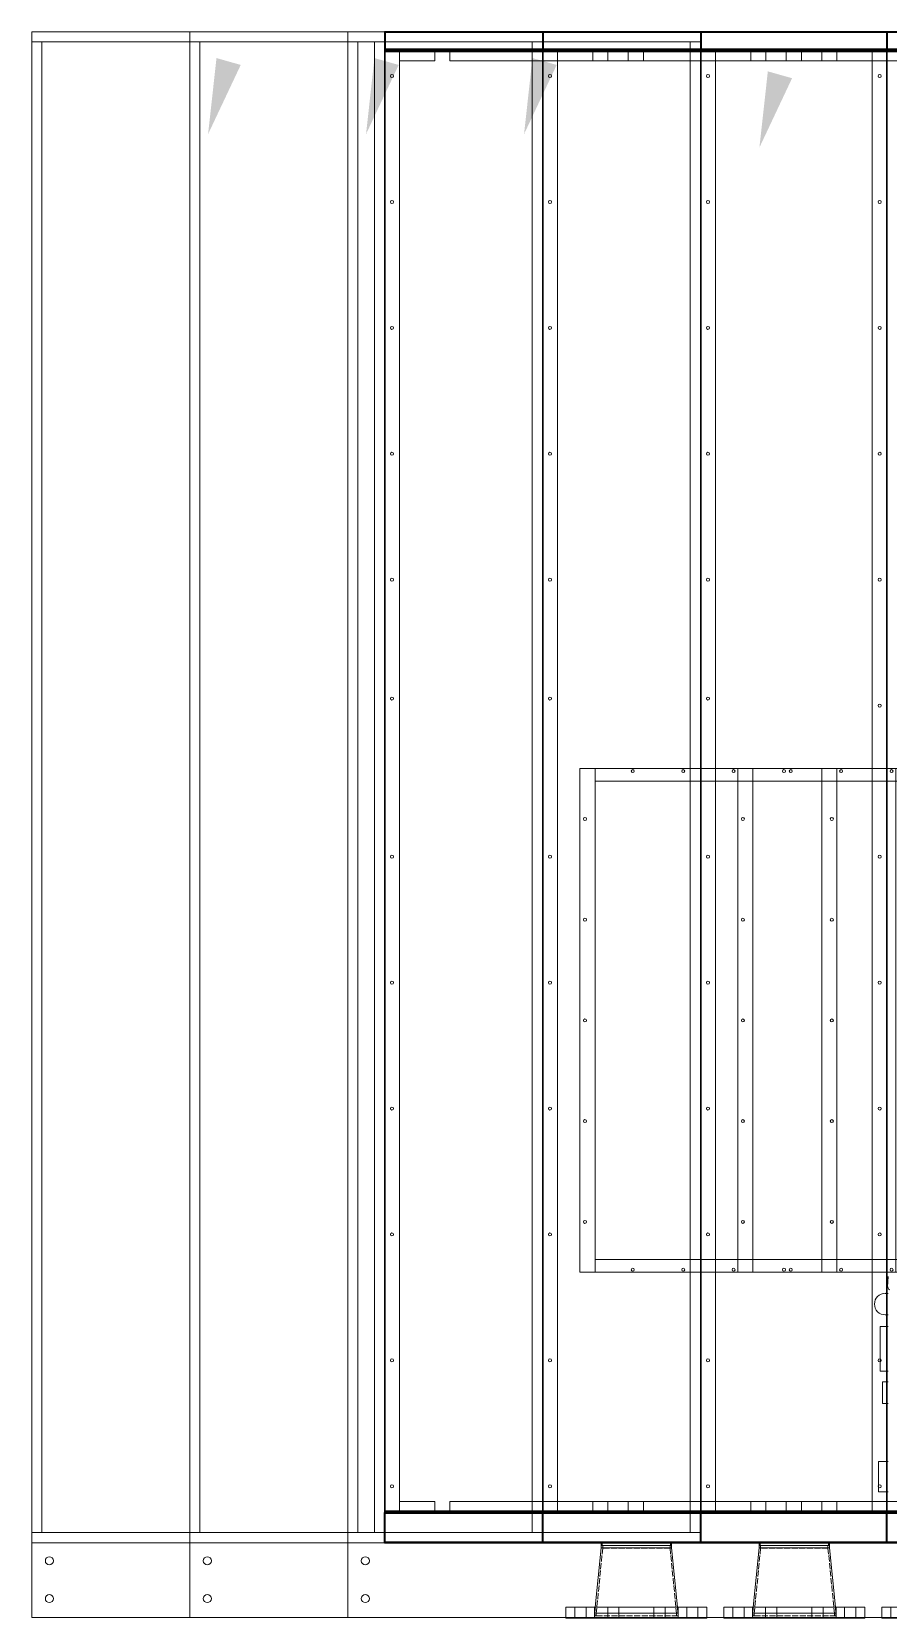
# Model space of a CAD drawing. Header units: millimetres. Extents: x -664091 to 30318, y -141645 to 21846.
# Drawn here: x -664091 to -662391, y -141645 to -138495 of the extents above; entities that cross this region are included whole.
import ezdxf

# ---------------------------------------------------------------- set-up
doc = ezdxf.new("R2010")
doc.units = ezdxf.units.MM
doc.linetypes.add('DASHED', pattern=[15, 12, -3])
doc.linetypes.add('HIDDEN', pattern=[0.375, 0.25, -0.125])
doc.layers.add('냉각탑_dim', color=1, linetype='Continuous')
doc.layers.add('숨은선', color=5, linetype='HIDDEN')

# ---------------------------------------------------------------- blocks, each defined once
blk = doc.blocks.new('A$C42073BE0')
for p, q in [((0, 998), (0, 0)), ((0, 998), (36, 998)), ((36, 998), (36, 0)), ((0, 0), (36, 0))]:
    blk.add_line(p, q)
at = {"layer": '숨은선', "ltscale": 4}
for p, q in [((1.6, 996.4), (34.4, 996.4)), ((1.6, 996.4), (1.6, 0)), ((34.4, 996.4), (34.4, 0)), ((1.6, 1.6), (34.4, 1.6))]:
    blk.add_line(p, q, dxfattribs=at)
blk = doc.blocks.new('1')
at = {"lineweight": 20}
for p, q in [((10503.9, 11633.7), (9803.9, 11633.7)), ((9803.9, 8633.7), (9803.9, 11633.7)), ((10503.9, 11613.7), (9803.9, 11613.7)), ((9823.9, 8653.7), (9823.9, 11613.7)), ((10483.9, 11613.7), (10483.9, 8653.7)), ((10503.9, 11595.7), (10503.9, 8695.7)), ((10503.9, 11595.7), (11501.9, 11595.7)), ((11501.9, 11595.7), (11501.9, 8695.7)), ((10891.9, 10170.7), (10891.9, 9170.7)), ((10891.9, 10170.7), (11401.9, 10170.7)), ((10921.9, 10170.7), (10921.9, 9170.7)), ((11371.9, 10145.7), (10921.9, 10145.7)), ((11371.9, 10170.7), (11371.9, 9170.7)), ((11401.9, 10170.7), (11401.9, 9170.7)), ((10891.9, 9170.7), (11401.9, 9170.7)), ((11371.9, 9195.7), (10921.9, 9195.7)), ((10503.9, 8695.7), (11501.9, 8695.7)), ((10533.9, 8715.7), (10533.9, 8695.7)), ((11371.9, 8715.7), (11371.9, 8695.7)), ((11471.9, 8715.7), (11471.9, 8695.7)), ((10503.9, 8653.7), (9803.9, 8653.7)), ((10503.9, 8633.7), (9803.9, 8633.7))]:
    blk.add_line(p, q, dxfattribs=at)
at = {"color": 0, "lineweight": 20}
for p, q in [((11503.9, 11633.7), (10503.9, 11633.7)), ((10503.9, 8633.7), (10503.9, 11633.7)), ((9803.9, 8485.3), (9803.9, 8633.7)), ((11507.4, 8633.7), (10503.9, 8633.7)), ((17103.9, 8485.3), (9803.9, 8485.3))]:
    blk.add_line(p, q, dxfattribs=at)
at = {"color": 5, "lineweight": 20}
for p, q in [((10533.9, 11595.7), (10533.9, 8695.7)), ((10603.9, 11575.7), (10603.9, 11595.7)), ((10603.9, 11594.1), (10633.9, 11594.1)), ((10633.9, 11575.7), (10633.9, 11595.7)), ((10987.9, 11575.7), (10987.9, 11595.7)), ((10987.9, 11594.1), (11017.9, 11594.1)), ((11017.9, 11575.7), (11017.9, 11595.7)), ((11371.9, 11575.7), (11371.9, 11595.7)), ((11371.9, 11594.1), (11401.9, 11594.1)), ((11401.9, 11575.7), (11401.9, 11595.7)), ((11471.9, 11595.7), (11471.9, 8695.7)), ((10533.9, 11575.7), (10603.9, 11575.7)), ((10533.9, 11575.7), (10603.9, 11575.7)), ((10633.9, 11575.7), (10987.9, 11575.7)), ((11017.9, 11575.7), (11371.9, 11575.7)), ((11401.9, 11575.7), (11471.9, 11575.7)), ((10533.9, 8715.7), (10603.9, 8715.7)), ((10533.9, 8715.7), (10603.9, 8715.7)), ((10603.9, 8715.7), (10603.9, 8695.7)), ((10603.9, 8697.3), (10633.9, 8697.3)), ((10633.9, 8715.7), (10987.9, 8715.7)), ((10633.9, 8715.7), (10633.9, 8695.7)), ((10987.9, 8715.7), (10987.9, 8695.7)), ((10987.9, 8697.3), (11017.9, 8697.3)), ((11017.9, 8715.7), (11371.9, 8715.7)), ((11017.9, 8715.7), (11017.9, 8695.7)), ((11371.9, 8697.3), (11401.9, 8697.3)), ((11401.9, 8715.7), (11471.9, 8715.7)), ((11401.9, 8715.7), (11401.9, 8695.7))]:
    blk.add_line(p, q, dxfattribs=at)
at = {"color": 7, "lineweight": 20, "ltscale": 0.011818}
blk.add_line((11503.9, 9162.4), (11502.1, 9141.2), dxfattribs=at)
at = {"color": 7, "lineweight": 20, "ltscale": 0.001034}
blk.add_line((11502.1, 9141.2), (11503.9, 9141), dxfattribs=at)
at = {"color": 7, "lineweight": 20, "ltscale": 0.003333}
for p, q in [((11503.9, 9128.8), (11497.9, 9128.8)), ((11503.9, 9086.1), (11497.9, 9086.1))]:
    blk.add_line(p, q, dxfattribs=at)
at = {"color": 7, "lineweight": 20, "ltscale": 0.02475}
for p, q in [((11487.9, 9063.2), (11487.9, 9018.7)), ((11487.9, 9018.7), (11487.9, 8974.1))]:
    blk.add_line(p, q, dxfattribs=at)
at = {"color": 7, "lineweight": 20, "ltscale": 0.008889}
for p, q in [((11503.9, 9063.2), (11487.9, 9063.2)), ((11503.9, 8974.1), (11487.9, 8974.1))]:
    blk.add_line(p, q, dxfattribs=at)
at = {"color": 7, "lineweight": 20, "ltscale": 0.011861}
blk.add_line((11492.7, 8910.3), (11492.7, 8953), dxfattribs=at)
at = {"color": 7, "lineweight": 20, "ltscale": 0.006222}
for p, q in [((11492.7, 8953), (11503.9, 8953)), ((11492.7, 8910.3), (11503.9, 8910.3))]:
    blk.add_line(p, q, dxfattribs=at)
at = {"color": 7, "lineweight": 20, "ltscale": 0.016806}
for p, q in [((11484.7, 8764.7), (11484.7, 8795)), ((11484.7, 8734.5), (11484.7, 8764.7))]:
    blk.add_line(p, q, dxfattribs=at)
at = {"color": 7, "lineweight": 20, "ltscale": 0.010667}
for p, q in [((11484.7, 8795), (11503.9, 8795)), ((11484.7, 8734.5), (11503.9, 8734.5))]:
    blk.add_line(p, q, dxfattribs=at)
for p, q in [((10503.9, 8651.7), (10503.9, 8693.7)), ((10503.9, 8693.7), (11501.9, 8693.7)), ((10503.9, 8633.7), (10503.9, 8693.7)), ((11501.9, 8633.7), (11501.9, 8693.7)), ((10503.9, 8633.7), (11501.9, 8633.7))]:
    blk.add_line(p, q)
at = {"color": 7, "lineweight": 13}
for p, q in [((10934.1, 8628.4), (10934.1, 8633.7)), ((11073.9, 8628.4), (11073.9, 8633.7)), ((10934.1, 8623.4), (10922.5, 8505.7)), ((11073.8, 8628.4), (10942.7, 8628.4)), ((11073.8, 8623.4), (10942.7, 8623.4)), ((11073.8, 8623.4), (11085.4, 8505.7)), ((11144, 8505.7), (10864, 8505.7)), ((11144, 8483.7), (10864, 8483.7))]:
    blk.add_line(p, q, dxfattribs=at)
at = {"color": 7, "linetype": 'DASHED', "lineweight": 13}
for p, q in [((10936.1, 8628.4), (10936.1, 8633.7)), ((11071.9, 8628.4), (11071.9, 8633.7)), ((10937.1, 8623.2), (10924.4, 8493.5)), ((11065.3, 8623.4), (10934.1, 8623.4)), ((11070.8, 8623.2), (10937.1, 8623.2)), ((11070.8, 8623.2), (11083.6, 8493.5)), ((11086.6, 8493.7), (10921.4, 8493.7)), ((11073.8, 8493.5), (10924.4, 8493.5)), ((11086.6, 8488.7), (10931.5, 8488.7)), ((11083.6, 8493.5), (10934.1, 8493.5))]:
    blk.add_line(p, q, dxfattribs=at)
at = {"color": 7, "lineweight": 13, "ltscale": 0.436875}
for p, q in [((11004, 8628.4), (10934.1, 8628.4)), ((11073.9, 8628.4), (11004, 8628.4))]:
    blk.add_line(p, q, dxfattribs=at)
at = {"color": 7, "lineweight": 13, "ltscale": 0.053443}
for p, q in [((10942.7, 8628.4), (10934.1, 8628.4)), ((10942.7, 8623.4), (10934.1, 8623.4))]:
    blk.add_line(p, q, dxfattribs=at)
at = {"color": 7, "lineweight": 13, "ltscale": 0.03125}
for p, q in [((10934.1, 8623.4), (10934.1, 8628.4)), ((11073.8, 8623.4), (11073.8, 8628.4))]:
    blk.add_line(p, q, dxfattribs=at)
at = {"color": 7, "linetype": 'DASHED', "lineweight": 13, "ltscale": 0.032169}
for p, q in [((10937.1, 8623.2), (10937.1, 8628.4)), ((11070.8, 8623.2), (11070.8, 8628.4))]:
    blk.add_line(p, q, dxfattribs=at)
at = {"color": 7, "linetype": 'DASHED', "lineweight": 13, "ltscale": 0.053443}
blk.add_line((11073.8, 8623.4), (11065.3, 8623.4), dxfattribs=at)
at = {"color": 7, "lineweight": 13, "ltscale": 0.1375}
for p, q in [((10864, 8483.7), (10864, 8505.7)), ((11144, 8483.7), (11144, 8505.7))]:
    blk.add_line(p, q, dxfattribs=at)
at = {"color": 7, "linetype": 'DASHED', "lineweight": 13, "ltscale": 0.1375}
for p, q in [((10882.1, 8483.7), (10882.1, 8505.7)), ((10904.1, 8483.7), (10904.1, 8505.7)), ((10921, 8483.7), (10921, 8505.7)), ((10947, 8483.7), (10947, 8505.7)), ((10969, 8483.7), (10969, 8505.7)), ((11038.9, 8483.7), (11038.9, 8505.7)), ((11060.9, 8483.7), (11060.9, 8505.7)), ((11087, 8483.7), (11087, 8505.7)), ((11103.8, 8483.7), (11103.8, 8505.7)), ((11125.8, 8483.7), (11125.8, 8505.7))]:
    blk.add_line(p, q, dxfattribs=at)
at = {"color": 7, "linetype": 'DASHED', "lineweight": 13, "ltscale": 0.075362}
for p, q in [((10922.5, 8505.7), (10921.4, 8493.7)), ((11085.4, 8505.7), (11086.6, 8493.7))]:
    blk.add_line(p, q, dxfattribs=at)
at = {"color": 7, "linetype": 'DASHED', "lineweight": 13, "ltscale": 0.03125}
for p, q in [((10921.4, 8488.7), (10921.4, 8493.7)), ((11086.6, 8488.7), (11086.6, 8493.7))]:
    blk.add_line(p, q, dxfattribs=at)
at = {"color": 7, "linetype": 'DASHED', "lineweight": 13, "ltscale": 0.063198}
blk.add_line((10931.5, 8488.7), (10921.4, 8488.7), dxfattribs=at)
at = {"color": 7, "linetype": 'DASHED', "lineweight": 13, "ltscale": 0.030331}
for p, q in [((10924.4, 8488.7), (10924.4, 8493.5)), ((11083.6, 8488.7), (11083.6, 8493.5))]:
    blk.add_line(p, q, dxfattribs=at)
at = {"lineweight": 20}
for centre, radius in [((10518.9, 11545.7), 3), ((11486.9, 11545.7), 3), ((10518.9, 11295.7), 3), ((11486.9, 11295.7), 3), ((10518.9, 11045.7), 3), ((11486.9, 11045.7), 3), ((10518.9, 10795.7), 3), ((11486.9, 10795.7), 3), ((10518.9, 10545.7), 3), ((11486.9, 10545.7), 3), ((10518.9, 10309.7), 3), ((11486.9, 10295.7), 3), ((10996.9, 10165.7), 3), ((11096.9, 10165.7), 3), ((11196.9, 10165.7), 3), ((11296.9, 10165.7), 3), ((10901.9, 10070.7), 3), ((11391.9, 10070.7), 3), ((10518.9, 9995.7), 3), ((11486.9, 9995.7), 3), ((10901.9, 9870.7), 3), ((11391.9, 9870.7), 3), ((10518.9, 9745.7), 3), ((11486.9, 9745.7), 3), ((10901.9, 9670.7), 3), ((11391.9, 9670.7), 3), ((10518.9, 9495.7), 3), ((11486.9, 9495.7), 3), ((10901.9, 9470.7), 3), ((11391.9, 9470.7), 3), ((10901.9, 9270.7), 3), ((11391.9, 9270.7), 3), ((10518.9, 9245.7), 3), ((11486.9, 9245.7), 3), ((10996.9, 9175.7), 3), ((11096.9, 9175.7), 3), ((11196.9, 9175.7), 3), ((11296.9, 9175.7), 3), ((10518.9, 8995.7), 3), ((11486.9, 8995.7), 3), ((10518.9, 8745.7), 3), ((11486.9, 8745.7), 3), ((9838.9, 8597.8), 8), ((9838.9, 8522.8), 8)]:
    blk.add_circle(centre, radius, dxfattribs=at)
at = {"color": 7, "lineweight": 20}
for centre, radius, start, end in [((11507.4, 9139.2), 3.5, 175, 263.6565), ((11497.9, 9107.5), 21.4, 90, 270)]:
    blk.add_arc(centre, radius, start, end, dxfattribs=at)
at = {"layer": '냉각탑_dim', "lineweight": -3}
for points in [[(10218.7, 11567.8), (10153.9, 11430.3), (10170.6, 11581.4)], [(11313, 11541.4), (11248.2, 11403.8), (11264.9, 11555)]]:
    blk.add_solid(points, dxfattribs=at)
at = {"layer": '숨은선', "lineweight": 20, "ltscale": 4}
for p, q in [((10505.5, 11595.7), (10505.5, 8697.3)), ((10505.5, 11594.1), (10987.9, 11594.1)), ((11017.9, 11594.1), (11371.9, 11594.1)), ((11401.9, 11594.1), (11501.9, 11594.1)), ((11500.3, 11595.7), (11500.3, 8697.3)), ((10505.5, 8697.3), (10603.9, 8697.3)), ((10533.9, 8697.3), (10987.9, 8697.3)), ((11017.9, 8697.3), (11371.9, 8697.3)), ((11401.9, 8697.3), (11501.9, 8697.3))]:
    blk.add_line(p, q, dxfattribs=at)
at = {"layer": '숨은선', "ltscale": 4}
for p, q in [((10505.5, 8635.3), (10505.5, 8692.1)), ((10505.5, 8692.1), (11500.3, 8692.1)), ((11500.3, 8635.3), (11500.3, 8692.1)), ((10505.5, 8635.3), (11500.3, 8635.3)), ((10523.9, 8633.7), (10523.9, 8635.3)), ((10922.9, 8633.7), (10922.9, 8635.3)), ((11481.9, 8633.7), (11481.9, 8635.3))]:
    blk.add_line(p, q, dxfattribs=at)
at = {"color": 2, "lineweight": 20, "rotation": 270}
blk.add_blockref('A$C42073BE0', (10503.9, 11633.7), dxfattribs=at)

msp = doc.modelspace()

# ---------------------------------------------------------------- block references
at = {"lineweight": 5}
for p in [(-673894.7, -150129), (-673581.2, -150129), (-673267.6, -150129)]:
    msp.add_blockref('1', p, dxfattribs=at)

doc.saveas('drawing.dxf')
